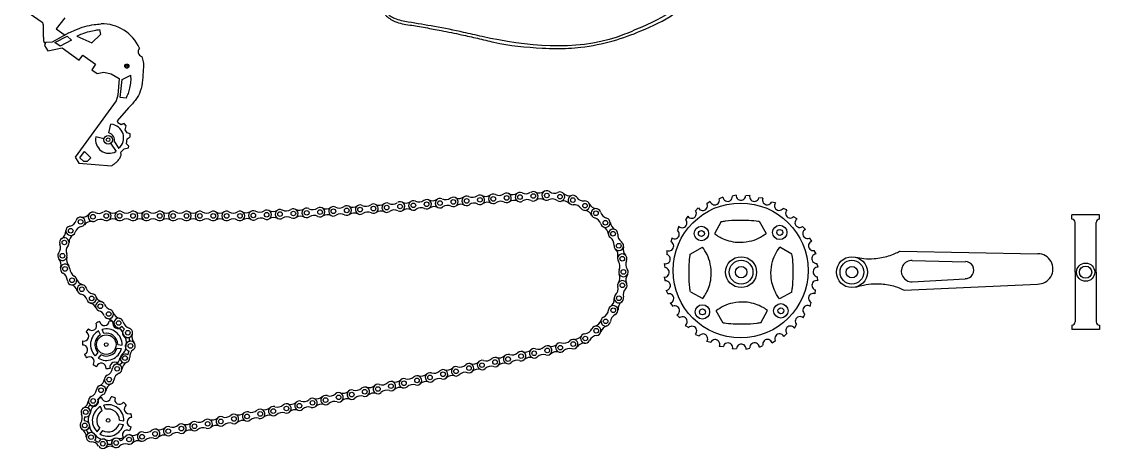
# Model space of a CAD drawing. Header units: millimetres. Extents: x -1429 to 1321, y -166 to 996.
# Drawn here: x -679 to 338, y -166 to 237 of the extents above; entities that cross this region are included whole.
import ezdxf

# ---------------------------------------------------------------- set-up
doc = ezdxf.new("R2010")
doc.units = ezdxf.units.MM
for name, color, linetype in [('ceco.net 419 chain', 7, 'Continuous'), ('ceco.net 419 chainring', 7, 'Continuous'), ('ceco.net 419 frame', 7, 'Continuous')]:
    doc.layers.add(name, color=color, linetype=linetype)

msp = doc.modelspace()

# ---------------------------------------------------------------- linework, layer by layer
at = {"layer": 'ceco.net 419 chain'}
for p, q in [((-604.9, -59.2), (-606.5, -55.3)), ((-601.7, -57.9), (-603.3, -54)), ((-588.5, -68.2), (-584.4, -68.8)), ((-607.2, -75.8), (-609.8, -79.1)), ((-604.5, -77.9), (-607.1, -81.2)), ((-589, -71.6), (-584.9, -72.2)), ((-603.3, -130.8), (-604.8, -126.9)), ((-600, -129.5), (-601.6, -125.6)), ((-586.8, -139.8), (-582.7, -140.4)), ((-605.6, -147.4), (-608.1, -150.7)), ((-602.8, -149.5), (-605.4, -152.8)), ((-587.3, -143.2), (-583.2, -143.8))]:
    msp.add_line(p, q, dxfattribs=at)
for centre, radius in [((-234, 69.2), 2.18), ((-221.4, 70.1), 2.18), ((-208.8, 70.9), 2.18), ((-196.2, 71.9), 2.18), ((-183.4, 72.4), 2.18), ((-171, 71.3), 2.18), ((-359.7, 59.1), 2.18), ((-347.1, 60), 2.18), ((-334.6, 61), 2.18), ((-322, 62), 2.18), ((-309.4, 63.1), 2.18), ((-296.9, 64.1), 2.18), ((-284.3, 65.2), 2.18), ((-271.7, 66.3), 2.18), ((-259.1, 67.3), 2.18), ((-246.6, 68.3), 2.18), ((-158.9, 68.1), 2.18), ((-147.4, 62.8), 2.18), ((-611.9, 52.3), 2.18), ((-599.3, 53.1), 2.18), ((-586.7, 53.1), 2.18), ((-574, 53.1), 2.18), ((-561.4, 53.1), 2.18), ((-548.8, 53.1), 2.18), ((-536.2, 53.1), 2.18), ((-523.6, 53.1), 2.18), ((-511, 53.1), 2.18), ((-498.3, 53.1), 2.18), ((-485.7, 53.1), 2.18), ((-473.1, 53.1), 2.18), ((-460.5, 53.6), 2.18), ((-447.9, 54.2), 2.18), ((-435.3, 54.8), 2.18), ((-422.7, 55.4), 2.18), ((-410.1, 56), 2.18), ((-397.5, 56.7), 2.18), ((-384.9, 57.5), 2.18), ((-372.3, 58.3), 2.18), ((-137.1, 55.6), 2.18), ((-632.9, 39.1), 2.18), ((-623.6, 47.5), 2.18), ((-128.1, 46.7), 2.18), ((-120.9, 36.3), 2.18), ((-638.9, 28), 2.18), ((-115.5, 24.9), 2.18), ((-640.7, 15.5), 2.18), ((-112.2, 12.7), 2.18), ((-638.2, 3.1), 2.18), ((-111.1, 0.2), 2.18), ((-631.6, -7.6), 2.18), ((-622.4, -16.1), 2.18), ((-112.1, -12.4), 2.18), ((-613.1, -24.8), 2.18), ((-605, -32.2), 2.18), ((-115.4, -24.6), 2.18), ((-597, -39.5), 2.18), ((-120.7, -36), 2.18), ((-587.6, -48), 2.18), ((-127.9, -46.4), 2.18), ((-599.3, -68.4), 9.26), ((-579, -57.2), 2.18), ((-147.1, -62.6), 2.18), ((-136.8, -55.3), 2.18), ((-599.3, -68.4), 1.74), ((-576.5, -69.6), 2.18), ((-170.7, -71.3), 2.18), ((-158.5, -67.9), 2.18), ((-581.7, -81.1), 2.18), ((-220, -82.1), 2.18), ((-207.7, -79.3), 2.18), ((-195.4, -76.6), 2.18), ((-183, -73.9), 2.18), ((-589, -91.3), 2.18), ((-269.1, -93.6), 2.18), ((-256.9, -90.6), 2.18), ((-244.6, -87.8), 2.18), ((-232.3, -84.9), 2.18), ((-596.6, -101.4), 2.18), ((-306, -102.2), 2.18), ((-293.7, -99.4), 2.18), ((-281.4, -96.4), 2.18), ((-604.2, -111.5), 2.18), ((-355.3, -112.9), 2.18), ((-342.9, -110.3), 2.18), ((-330.6, -107.6), 2.18), ((-318.3, -104.9), 2.18), ((-611.7, -121.6), 2.18), ((-404.6, -123.4), 2.18), ((-392.3, -120.8), 2.18), ((-380, -118.2), 2.18), ((-367.6, -115.6), 2.18), ((-618.7, -132.1), 2.18), ((-454, -133.8), 2.18), ((-441.7, -131.2), 2.18), ((-429.3, -128.7), 2.18), ((-417, -126.1), 2.18), ((-597.6, -140), 1.74), ((-503.6, -143.2), 2.18), ((-491.2, -140.9), 2.18), ((-478.8, -138.6), 2.18), ((-466.4, -136.2), 2.18), ((-619.6, -144.7), 2.18), ((-553.2, -152.7), 2.18), ((-540.8, -150.1), 2.18), ((-528.4, -147.7), 2.18), ((-516, -145.5), 2.18), ((-613.7, -155.8), 2.18), ((-602.6, -162), 2.18), ((-590, -161.2), 2.18), ((-577.8, -158), 2.18), ((-565.5, -155.4), 2.18)]:
    msp.add_circle(centre, radius, dxfattribs=at)
for centre, radius, start, end in [((-259.1, 67.4), 4.47, 64.461, 304.461), ((-253.7, 78.8), 8.14, 244.461, 304.461), ((-246.6, 68.3), 4.47, 244.461, 124.461), ((-241.1, 79.7), 8.14, 244.116, 304.116), ((-234, 69.3), 4.47, 63.8114, 303.8114), ((-228.4, 80.6), 8.14, 243.8114, 303.8114), ((-221.4, 70.1), 4.47, 243.8114, 123.8114), ((-215.8, 81.4), 8.14, 243.5827, 303.5827), ((-208.8, 70.9), 4.47, 63.4299, 303.4299), ((-203.2, 82.2), 8.14, 243.4299, 303.4299), ((-196.2, 71.6), 4.47, 243.4299, 123.4299), ((-190.6, 82.9), 8.14, 243.3982, 303.3982), ((-183.6, 72.4), 4.47, 55.1372, 295.1372), ((-176.4, 82.7), 8.14, 235.1372, 295.1372), ((-171, 71.3), 4.47, 235.1372, 115.1372), ((-162.1, 80.3), 8.14, 225.1372, 285.1372), ((-158.9, 68.1), 4.47, 35.1372, 275.1372), ((-397.5, 56.7), 4.47, 243.1063, 123.1063), ((-391.8, 67.9), 8.14, 243.3536, 303.3536), ((-384.9, 57.4), 4.47, 63.6132, 303.6132), ((-379.3, 68.7), 8.14, 243.6132, 303.6132), ((-372.3, 58.2), 4.47, 243.6132, 123.6132), ((-366.8, 69.5), 8.14, 243.8796, 303.8796), ((-359.7, 59), 4.47, 64.1527, 304.1527), ((-354.2, 70.4), 8.14, 244.1527, 304.1527), ((-347.1, 60), 4.47, 244.1527, 124.1527), ((-341.7, 71.3), 8.14, 244.4327, 304.4327), ((-334.6, 60.9), 4.47, 64.7025, 304.7025), ((-329.2, 72.3), 8.14, 244.7025, 304.7025), ((-322, 62), 4.47, 244.7025, 124.7025), ((-316.6, 73.4), 8.14, 244.8955, 304.8955), ((-309.4, 63), 4.47, 64.9952, 304.9952), ((-304.1, 74.5), 8.14, 244.9952, 304.9952), ((-296.9, 64.1), 4.47, 244.9952, 124.9952), ((-291.5, 75.6), 8.14, 245.0016, 305.0016), ((-289.6, 53.8), 8.14, 65.0016, 125.0016), ((-284.3, 65.2), 4.47, 64.9147, 304.9147), ((-278.9, 76.7), 8.14, 244.9147, 304.9147), ((-277.1, 54.9), 8.14, 64.9147, 124.9147), ((-271.7, 66.3), 4.47, 244.9147, 124.9147), ((-266.3, 77.7), 8.14, 244.7345, 304.7345), ((-264.5, 56), 8.14, 64.7345, 124.7345), ((-252, 57), 8.14, 64.461, 124.461), ((-239.5, 57.9), 8.14, 64.116, 124.116), ((-227, 58.8), 8.14, 63.8114, 123.8114), ((-214.4, 59.6), 8.14, 63.5827, 123.5827), ((-201.9, 60.4), 8.14, 63.4299, 123.4299), ((-189.3, 61.1), 8.14, 63.3982, 123.3982), ((-178.3, 61), 8.14, 55.1372, 115.1372), ((-167.8, 59.1), 8.14, 45.1372, 105.1372), ((-157.7, 55.5), 8.14, 35.1372, 95.1372), ((-148.5, 75.3), 8.14, 215.1372, 275.1372), ((-147.4, 62.8), 4.47, 215.1372, 95.1372), ((-136, 68.1), 8.14, 205.1372, 265.1372), ((-623.6, 47.5), 4.47, 281.9135, 161.9135), ((-621.8, 60), 8.14, 262.0058, 322.0058), ((-611.9, 52.3), 4.47, 63.6554, 303.6554), ((-606.3, 63.6), 8.14, 243.6554, 303.6554), ((-599.3, 53.1), 4.47, 243.6554, 123.6554), ((-593, 64), 8.14, 240, 300), ((-586.7, 53.1), 4.47, 60, 300), ((-580.3, 64), 8.14, 240, 300), ((-574, 53.1), 4.47, 240, 120), ((-567.7, 64), 8.14, 240, 300), ((-561.4, 53.1), 4.47, 60, 300), ((-555.1, 64), 8.14, 240, 300), ((-548.8, 53.1), 4.47, 240, 120), ((-542.5, 64), 8.14, 240, 300), ((-536.2, 53.1), 4.47, 60, 300), ((-529.9, 64), 8.14, 240, 300), ((-523.6, 53.1), 4.47, 240, 120), ((-517.3, 64), 8.14, 240, 300), ((-511, 53.1), 4.47, 60, 300), ((-504.6, 64), 8.14, 240, 300), ((-498.3, 53.1), 4.47, 240, 120), ((-492, 64), 8.14, 240.0751, 300.0751), ((-485.7, 53.1), 4.47, 60, 300), ((-479.4, 64), 8.14, 240, 300), ((-473.1, 53.1), 4.47, 240, 120), ((-467.3, 64.3), 8.14, 242.4689, 302.4689), ((-460.5, 53.6), 4.47, 62.5123, 302.5123), ((-454.7, 64.8), 8.14, 242.5123, 302.5123), ((-453.7, 43), 8.14, 62.5123, 122.5123), ((-447.9, 54.2), 4.47, 242.5123, 122.5123), ((-442.1, 65.4), 8.14, 242.5977, 302.5977), ((-441.1, 43.5), 8.14, 62.5977, 122.5977), ((-435.3, 54.7), 4.47, 62.7251, 302.7251), ((-429.5, 66), 8.14, 242.7251, 302.7251), ((-428.5, 44.1), 8.14, 62.7251, 122.7251), ((-422.7, 55.3), 4.47, 242.7251, 122.7251), ((-416.9, 66.6), 8.14, 242.8947, 302.8947), ((-415.8, 44.7), 8.14, 62.8947, 122.8947), ((-410.1, 56), 4.47, 63.1063, 303.1063), ((-404.4, 67.2), 8.14, 243.1063, 303.1063), ((-403.2, 45.4), 8.14, 63.1063, 123.1063), ((-390.6, 46.1), 8.14, 63.3536, 123.3536), ((-377.9, 46.9), 8.14, 63.6132, 123.6132), ((-365.3, 47.7), 8.14, 63.8796, 123.8796), ((-352.6, 48.6), 8.14, 64.1527, 124.1527), ((-340, 49.6), 8.14, 64.4327, 124.4327), ((-327.4, 50.6), 8.14, 64.7025, 124.7025), ((-314.8, 51.6), 8.14, 64.8955, 124.8955), ((-302.2, 52.7), 8.14, 64.9952, 124.9952), ((-148.5, 50.2), 8.14, 25.1372, 85.1372), ((-137.1, 55.6), 4.47, 15.1372, 255.1372), ((-140.3, 43.4), 8.14, 15.1372, 75.1372), ((-124.9, 58.9), 8.14, 195.1372, 255.1372), ((-128.1, 46.7), 4.47, 195.1372, 75.1372), ((-632.9, 39.1), 4.47, 101.9135, 341.9135), ((-635.5, 51.4), 8.14, 281.9135, 341.9135), ((-620.9, 35.2), 8.14, 101.9135, 161.9135), ((-613.6, 39.8), 8.14, 82.0058, 142.0058), ((-604.9, 41.7), 8.14, 63.6554, 123.6554), ((-593, 42.1), 8.14, 60, 120), ((-580.3, 42.1), 8.14, 60, 120), ((-567.7, 42.1), 8.14, 60, 120), ((-555.1, 42.1), 8.14, 60, 120), ((-542.5, 42.1), 8.14, 60, 120), ((-529.9, 42.1), 8.14, 60, 120), ((-517.3, 42.1), 8.14, 60, 120), ((-504.6, 42.1), 8.14, 60, 120), ((-492, 42.1), 8.14, 60.0751, 120.0751), ((-479.4, 42.1), 8.14, 60, 120), ((-466.3, 42.4), 8.14, 62.4689, 122.4689), ((-133.4, 35.2), 8.14, 5.1372, 65.1372), ((-120.9, 36.3), 4.47, 355.1372, 235.1372), ((-115.5, 47.8), 8.14, 185.1372, 245.1372), ((-638.9, 28), 4.47, 321.729, 201.729), ((-645.6, 38.7), 8.14, 301.8213, 1.8213), ((-626.3, 28.4), 8.14, 121.8213, 181.8213), ((-128.1, 26), 8.14, 355.1372, 55.1372), ((-108.3, 35.3), 8.14, 175.1372, 235.1372), ((-650.6, 23.3), 8.14, 321.729, 21.729), ((-629, 20.2), 8.14, 141.729, 201.729), ((-115.5, 24.9), 4.47, 175.1372, 55.1372), ((-124.4, 16), 8.14, 345.1372, 45.1372), ((-103.3, 21.7), 8.14, 165.1372, 225.1372), ((-640.7, 15.5), 4.47, 141.729, 21.729), ((-650.1, 7.1), 8.14, 341.6368, 41.6368), ((-628.7, 11.5), 8.14, 161.6368, 221.6368), ((-112.2, 12.7), 4.47, 335.1372, 215.1372), ((-100.8, 7.4), 8.14, 155.1372, 215.1372), ((-638.2, 3.1), 4.47, 1.5445, 241.5445), ((-625.6, 3.5), 8.14, 181.5445, 241.5445), ((-122.5, 5.5), 8.14, 335.1372, 35.1372), ((-111.1, 0.2), 4.47, 155.1372, 35.1372), ((-644.2, -8), 8.14, 1.5445, 61.5445), ((-631.6, -7.6), 4.47, 181.5445, 61.5445), ((-619.5, -4), 8.14, 196.6473, 256.6473), ((-112.1, -12.4), 4.47, 315.1372, 195.1372), ((-122.5, -5.2), 8.14, 325.1372, 25.1372), ((-100.7, -7), 8.14, 145.1372, 205.1372), ((-634.5, -19.9), 8.14, 16.6473, 76.6473), ((-622.4, -16.3), 4.47, 17.5802, 257.5802), ((-610.4, -12.5), 8.14, 197.5802, 257.5802), ((-124.3, -15.7), 8.14, 315.1372, 15.1372), ((-103.2, -21.3), 8.14, 135.1372, 195.1372), ((-625.1, -28.6), 8.14, 17.5802, 77.5802), ((-613.1, -24.8), 4.47, 197.5802, 77.5802), ((-616.7, -36.9), 8.14, 21.9232, 73.2371), ((-605, -32.2), 4.47, 21.9232, 253.2371), ((-601.4, -20.1), 8.14, 201.9232, 253.2371), ((-593.3, -27.4), 8.14, 201.9232, 253.2371), ((-127.9, -25.7), 8.14, 305.1372, 5.1372), ((-115.4, -24.6), 4.47, 135.1372, 15.1372), ((-108.1, -34.9), 8.14, 125.1372, 185.1372), ((-608.7, -44.2), 8.14, 21.9232, 73.2371), ((-597, -39.5), 4.47, 201.9232, 73.2371), ((-584.9, -35.7), 8.14, 197.5802, 257.5802), ((-133.3, -35), 8.14, 295.1372, 355.1372), ((-120.7, -36), 4.47, 295.1372, 175.1372), ((-115.3, -47.4), 8.14, 115.1372, 175.1372), ((-612.8, -50.5), 4.47, 222.6544, 31.244), ((-599.3, -68.4), 22.5, 105.6323, 115.3902), ((-601, -46), 4.47, 189.9271, 358.5167), ((-599.7, -51.8), 8.14, 17.5802, 77.5802), ((-599.3, -68.4), 22.5, 72.905, 82.6629), ((-588.6, -48.7), 4.47, 157.1998, 325.7894), ((-587.6, -48), 4.47, 13.3062, 253.3062), ((-575.4, -45.1), 8.14, 193.3062, 253.3062), ((-136.8, -55.3), 4.47, 275.1372, 155.1372), ((-140.1, -43.1), 8.14, 285.1372, 345.1372), ((-124.6, -58.6), 8.14, 105.1372, 165.1372), ((-127.9, -46.4), 4.47, 115.1372, 355.1372), ((-620.4, -60.6), 4.47, 255.3816, 63.9712), ((-599.3, -68.4), 22.5, 138.3596, 148.1175), ((-599.3, -68.4), 14.9, 118.7521, 225.352), ((-599.3, -68.4), 10.8, 121.3218, 222.7823), ((-599.3, -68.4), 14.9, 358.7521, 105.352), ((-599.3, -68.4), 10.8, 1.3218, 102.7823), ((-591.3, -60.1), 8.14, 13.3062, 73.3062), ((-599.3, -68.4), 22.5, 40.1778, 49.9357), ((-579.6, -57.6), 4.47, 124.4726, 293.0622), ((-579, -57.2), 4.47, 193.3062, 73.3062), ((-588.4, -65.6), 8.14, 341.4213, 41.4213), ((-567, -61.2), 8.14, 161.4213, 221.4213), ((-157.5, -55.4), 8.14, 265.1372, 325.1372), ((-147.1, -62.6), 4.47, 95.1372, 335.1372), ((-148.2, -50), 8.14, 275.1372, 335.1372), ((-135.7, -67.9), 8.14, 95.1372, 155.1372), ((-599.3, -68.4), 22.5, 171.0868, 180.8448), ((-621.3, -73.3), 4.47, 288.1089, 96.6985), ((-589, -70.8), 8.14, 305.5682, 5.5682), ((-576.9, -70), 4.47, 91.7453, 260.3349), ((-576.5, -69.6), 4.47, 305.5682, 185.5682), ((-599.3, -68.4), 22.5, 7.4505, 17.2084), ((-191.5, -64.6), 8.14, 252.2323, 312.2323), ((-183, -73.9), 4.47, 252.2323, 132.2323), ((-179.2, -61.9), 8.14, 252.323, 312.323), ((-170.7, -71.2), 4.47, 75.1372, 315.1372), ((-167.5, -59), 8.14, 255.1372, 315.1372), ((-158.5, -67.9), 4.47, 255.1372, 135.1372), ((-148.2, -75.2), 8.14, 85.1372, 145.1372), ((-599.3, -68.4), 22.5, 203.8141, 213.572), ((-615.2, -84.4), 4.47, 320.8362, 129.4258), ((-599.3, -68.4), 14.9, 238.7521, 345.352), ((-599.3, -68.4), 10.8, 241.3218, 342.7823), ((-594.3, -79.9), 8.14, 294.5362, 354.5362), ((-581.7, -81.1), 4.47, 125.5682, 5.5682), ((-581.3, -81.9), 4.47, 59.018, 227.6076), ((-599.3, -68.4), 22.5, 334.7232, 344.4811), ((-569.1, -79.8), 8.14, 125.5682, 185.5682), ((-232.3, -84.9), 4.47, 253.1538, 133.1538), ((-228.6, -72.8), 8.14, 252.8517, 312.8517), ((-220, -82.1), 4.47, 72.5812, 312.5812), ((-216.2, -70), 8.14, 252.5812, 312.5812), ((-207.7, -79.3), 4.47, 252.5812, 132.5812), ((-203.9, -67.3), 8.14, 252.3747, 312.3747), ((-199.2, -88.6), 8.14, 72.3747, 132.3747), ((-195.4, -76.6), 4.47, 72.2323, 312.2323), ((-186.9, -85.9), 8.14, 72.2323, 132.2323), ((-174.5, -83.3), 8.14, 72.323, 132.323), ((-161.8, -80.1), 8.14, 75.1372, 135.1372), ((-599.3, -68.4), 22.5, 236.5414, 246.2993), ((-604, -90.4), 4.47, 353.5635, 162.1531), ((-599.3, -68.4), 22.5, 269.2687, 279.0266), ((-601.6, -89.8), 8.14, 293.1109, 353.1109), ((-591.4, -89.5), 4.47, 26.2907, 194.8803), ((-589, -91.3), 4.47, 293.1109, 173.1109), ((-599.3, -68.4), 22.5, 301.9959, 311.7539), ((-576.5, -92.5), 8.14, 114.5362, 174.5362), ((-277.8, -84.4), 8.14, 253.366, 313.366), ((-269.1, -93.6), 4.47, 73.4273, 313.4273), ((-265.5, -81.5), 8.14, 253.4273, 313.4273), ((-256.9, -90.6), 4.47, 253.4273, 133.4273), ((-253.2, -78.6), 8.14, 253.3565, 313.3565), ((-244.6, -87.7), 4.47, 73.1538, 313.1538), ((-240.9, -75.7), 8.14, 253.1538, 313.1538), ((-236, -96.9), 8.14, 73.1538, 133.1538), ((-223.7, -94.1), 8.14, 72.8517, 132.8517), ((-211.5, -91.3), 8.14, 72.5812, 132.5812), ((-609.1, -99.9), 8.14, 293.1109, 353.1109), ((-596.6, -101.4), 4.47, 113.1109, 353.1109), ((-584.1, -102.9), 8.14, 113.1109, 173.1109), ((-326.8, -95.6), 8.14, 252.3768, 312.3768), ((-318.3, -104.9), 4.47, 72.603, 312.603), ((-314.5, -92.9), 8.14, 252.603, 312.603), ((-306, -102.2), 4.47, 252.603, 132.603), ((-302.3, -90.1), 8.14, 252.8782, 312.8782), ((-293.7, -99.4), 4.47, 73.1728, 313.1728), ((-290, -87.3), 8.14, 253.1728, 313.1728), ((-285.1, -108.6), 8.14, 73.1728, 133.1728), ((-281.4, -96.5), 4.47, 253.1728, 133.1728), ((-272.7, -105.7), 8.14, 73.366, 133.366), ((-260.5, -102.7), 8.14, 73.4273, 133.4273), ((-248.2, -99.8), 8.14, 73.3565, 133.3565), ((-616.7, -110), 8.14, 293.1109, 353.1109), ((-604.2, -111.5), 4.47, 293.1109, 173.1109), ((-591.6, -113), 8.14, 113.1109, 173.1109), ((-367.6, -115.6), 4.47, 71.9932, 311.9932), ((-363.7, -103.6), 8.14, 251.9932, 311.9932), ((-355.3, -112.9), 4.47, 251.9932, 131.9932), ((-351.4, -100.9), 8.14, 252.072, 312.072), ((-342.9, -110.3), 4.47, 72.1998, 312.1998), ((-339.1, -98.3), 8.14, 252.1998, 312.1998), ((-334.5, -119.6), 8.14, 72.1998, 132.1998), ((-330.6, -107.6), 4.47, 252.1998, 132.1998), ((-322.1, -117), 8.14, 72.3768, 132.3768), ((-309.8, -114.2), 8.14, 72.603, 132.603), ((-297.4, -111.4), 8.14, 72.8782, 132.8782), ((-624.3, -120.9), 8.14, 296.5399, 356.5399), ((-611.7, -121.6), 4.47, 113.1109, 353.1109), ((-611.2, -122.1), 4.47, 222.6544, 31.244), ((-599.2, -123.1), 8.14, 113.1109, 173.1109), ((-597.6, -140), 22.5, 105.6323, 115.3902), ((-599.3, -117.6), 4.47, 189.9271, 358.5167), ((-597.6, -140), 22.5, 72.905, 82.6629), ((-586.9, -120.3), 4.47, 157.1998, 325.7894), ((-417, -126.1), 4.47, 72.0273, 312.0273), ((-413.1, -114.1), 8.14, 252.0273, 312.0273), ((-404.6, -123.4), 4.47, 252.0273, 132.0273), ((-400.8, -111.4), 8.14, 252.0314, 312.0314), ((-392.3, -120.8), 4.47, 71.9829, 311.9829), ((-388.4, -108.8), 8.14, 251.9829, 311.9829), ((-383.9, -130.2), 8.14, 71.9829, 131.9829), ((-380, -118.2), 4.47, 251.9829, 131.9829), ((-376.1, -106.2), 8.14, 251.9635, 311.9635), ((-371.5, -127.6), 8.14, 71.9635, 131.9635), ((-359.2, -124.9), 8.14, 71.9932, 131.9932), ((-346.8, -122.3), 8.14, 72.072, 132.072), ((-618.7, -132.1), 4.47, 325.7322, 205.7322), ((-618.7, -132.2), 4.47, 255.3816, 63.9712), ((-597.6, -140), 22.5, 138.3596, 148.1175), ((-606.1, -132.9), 8.14, 116.5399, 176.5399), ((-597.6, -140), 14.9, 118.7521, 225.352), ((-597.6, -140), 10.8, 121.3218, 222.7823), ((-597.6, -140), 14.9, 358.7521, 105.352), ((-597.6, -140), 10.8, 1.3218, 102.7823), ((-597.6, -140), 22.5, 40.1778, 49.9357), ((-577.9, -129.2), 4.47, 124.4726, 293.0622), ((-466.4, -136.2), 4.47, 71.2721, 311.2721), ((-462.4, -124.3), 8.14, 251.2721, 311.2721), ((-454, -133.8), 4.47, 251.2721, 131.2721), ((-450, -121.8), 8.14, 251.5717, 311.5717), ((-441.7, -131.2), 4.47, 71.7974, 311.7974), ((-437.7, -119.3), 8.14, 251.7974, 311.7974), ((-429.3, -128.7), 4.47, 251.7974, 131.7974), ((-425.4, -116.7), 8.14, 251.9493, 311.9493), ((-420.9, -138), 8.14, 71.9493, 131.9493), ((-408.5, -135.4), 8.14, 72.0273, 132.0273), ((-396.2, -132.8), 8.14, 72.0314, 132.0314), ((-619.6, -144.7), 4.47, 145.7322, 25.7322), ((-630.1, -137.6), 8.14, 325.7322, 25.7322), ((-597.6, -140), 22.5, 171.0868, 180.8448), ((-619.6, -144.9), 4.47, 288.1089, 96.6985), ((-608.3, -139.2), 8.14, 145.7322, 205.7322), ((-575.2, -141.6), 4.47, 91.7453, 260.3349), ((-597.6, -140), 22.5, 7.4505, 17.2084), ((-524.2, -135.8), 8.14, 250.4433, 310.4433), ((-516, -145.4), 4.47, 70.2545, 310.2545), ((-511.8, -133.5), 8.14, 250.2545, 310.2545), ((-503.6, -143.2), 4.47, 250.2545, 130.2545), ((-499.4, -131.3), 8.14, 250.2745, 310.2745), ((-491.2, -140.9), 4.47, 70.5033, 310.5033), ((-487, -129), 8.14, 250.5033, 310.5033), ((-483, -150.5), 8.14, 70.5033, 130.5033), ((-478.8, -138.6), 4.47, 250.5033, 130.5033), ((-474.7, -126.7), 8.14, 250.8986, 310.8986), ((-470.5, -148.2), 8.14, 70.8986, 130.8986), ((-458.1, -145.7), 8.14, 71.2721, 131.2721), ((-445.7, -143.2), 8.14, 71.5717, 131.5717), ((-433.3, -140.7), 8.14, 71.7974, 131.7974), ((-626.3, -155.5), 8.14, 358.3111, 58.3111), ((-597.6, -140), 22.5, 203.8141, 213.572), ((-613.7, -155.8), 4.47, 30.8901, 270.8901), ((-613.5, -156), 4.47, 320.8362, 129.4258), ((-607, -145.1), 8.14, 178.3111, 238.3111), ((-597.6, -140), 14.9, 238.7521, 345.352), ((-597.6, -140), 10.8, 241.3218, 342.7823), ((-579.6, -153.5), 4.47, 59.018, 227.6076), ((-597.6, -140), 22.5, 334.7232, 344.4811), ((-574.1, -146), 8.14, 252.6853, 312.6853), ((-565.5, -155.2), 4.47, 72.1715, 312.1715), ((-561.7, -143.2), 8.14, 252.1715, 312.1715), ((-553.2, -152.6), 4.47, 252.1715, 132.1715), ((-549.2, -140.6), 8.14, 251.4479, 311.4479), ((-540.8, -150.1), 4.47, 70.8411, 310.8411), ((-536.7, -138.2), 8.14, 250.8411, 310.8411), ((-532.6, -159.6), 8.14, 70.8411, 130.8411), ((-528.4, -147.7), 4.47, 250.8411, 130.8411), ((-520.3, -157.3), 8.14, 70.4433, 130.4433), ((-507.9, -155.1), 8.14, 70.2545, 130.2545), ((-495.5, -152.8), 8.14, 70.2745, 130.2745), ((-613.5, -168.4), 8.14, 30.8901, 90.8901), ((-597.6, -140), 22.5, 236.5414, 246.2993), ((-602.8, -149.4), 8.14, 210.8901, 270.8901), ((-602.4, -162), 4.47, 353.5635, 162.1531), ((-602.6, -162), 4.47, 210.8901, 90.8901), ((-597, -150.7), 8.14, 243.4691, 303.4691), ((-597.6, -140), 22.5, 269.2687, 279.0266), ((-590, -161.2), 4.47, 74.6231, 314.6231), ((-589.7, -161.1), 4.47, 26.2907, 194.8803), ((-586.7, -149), 8.14, 254.6231, 314.6231), ((-581.2, -170.2), 8.14, 74.6231, 134.6231), ((-597.6, -140), 22.5, 301.9959, 311.7539), ((-577.8, -158), 4.47, 254.6231, 134.6231), ((-569.3, -167.3), 8.14, 72.6853, 132.6853), ((-557.1, -164.6), 8.14, 72.1715, 132.1715), ((-544.8, -162), 8.14, 71.4479, 131.4479), ((-595.7, -172.5), 8.14, 63.4691, 123.4691)]:
    msp.add_arc(centre, radius, start, end, dxfattribs=at)
at = {"layer": 'ceco.net 419 chainring'}
for p, q in [((-4.6, 72.8), (-8.3, 71.6)), ((8.1, 72.5), (4.3, 72)), ((-29.2, 66.8), (-32.3, 64.5)), ((-17.2, 70.9), (-20.6, 69.1)), ((20.5, 70), (16.7, 70.1)), ((32.4, 65.4), (28.6, 66.2)), ((-50.3, 52.8), (-52.4, 49.5)), ((-40.4, 60.7), (-43, 57.9)), ((43.2, 58.7), (39.7, 60.2)), ((52.8, 50.3), (49.5, 52.4)), ((312.2, 50), (312.2, 54.1)), ((338.3, 54), (312.2, 54.1)), ((338.2, 50), (338.3, 54)), ((-58.7, 43.3), (-60.2, 39.7)), ((-18.7, 47.8), (-25, 36.2)), ((17.1, 48), (23.6, 36.4)), ((60.7, 40.4), (57.9, 43)), ((315.2, 0), (315.2, 47)), ((335.2, 0), (335.2, 47)), ((-65.4, 32.4), (-66.2, 28.6)), ((66.8, 29.2), (64.5, 32.3)), ((-70, 20.6), (-70.1, 16.7)), ((-48, 17.1), (-36.4, 23.6)), ((48, 17.1), (36.5, 23.5)), ((70.9, 17.2), (69.1, 20.6)), ((149.8, 19.7), (280.2, 17.4)), ((161.5, 11.1), (211.7, 9.9)), ((-72.5, 8.1), (-72, 4.3)), ((72.8, 4.6), (71.6, 8.3)), ((315.2, 0), (315.2, -47)), ((335.2, 0), (335.2, -47)), ((-72.8, -4.6), (-71.6, -8.3)), ((72.5, -8.1), (72, -4.3)), ((161.4, -9.1), (211.4, -6.2)), ((-70.9, -17.2), (-69.1, -20.6)), ((-47.8, -18.7), (-36.2, -25)), ((47.8, -18.8), (36.1, -25.1)), ((70, -20.5), (70.1, -16.7)), ((153.8, -17), (279.7, -11.2)), ((-66.8, -29.2), (-64.5, -32.3)), ((65.3, -32.4), (66.2, -28.6)), ((-60.7, -40.4), (-57.9, -43)), ((-17.1, -48), (-23.6, -36.4)), ((18.7, -47.8), (25, -36.2)), ((58.7, -43.2), (60.2, -39.7)), ((-52.8, -50.3), (-49.5, -52.4)), ((50.3, -52.8), (52.4, -49.5)), ((312.2, -50), (312.2, -54.1)), ((338.2, -50), (338.3, -54)), ((-43.2, -58.7), (-39.7, -60.2)), ((40.4, -60.7), (43, -57.9)), ((338.3, -54), (312.2, -54.1)), ((-32.4, -65.3), (-28.6, -66.2)), ((-20.6, -70), (-16.7, -70.1)), ((17.2, -70.9), (20.6, -69.1)), ((29.2, -66.8), (32.3, -64.5)), ((-8.1, -72.5), (-4.3, -72)), ((4.6, -72.8), (8.3, -71.6))]:
    msp.add_line(p, q, dxfattribs=at)
for centre, radius in [((-0.5, 1.6), 63.7), ((-37.5, 36.5), 6.8), ((36.5, 37.5), 6.8), ((-37.5, 36.5), 2.84), ((36.5, 37.5), 2.84), ((0, 0), 14.6), ((0, 0), 11.2), ((104.6, 0), 14.6), ((104.6, 0), 11.2), ((0, 0), 5.44), ((104.6, 0), 5.44), ((325.2, 0), 8.6), ((325.2, 0), 5.82), ((37.5, -36.5), 6.8), ((-36.5, -37.5), 6.8), ((-36.5, -37.5), 2.84), ((37.5, -36.5), 2.84)]:
    msp.add_circle(centre, radius, dxfattribs=at)
for centre, radius, start, end in [((-12.7, 71.3), 4.47, 184.6767, 4.6878), ((-0.2, 72.4), 4.47, 174.6767, 354.6878), ((12.4, 71.3), 4.47, 164.6767, 344.6878), ((-36.3, 62.6), 4.47, 204.6767, 24.6878), ((-24.9, 68), 4.47, 194.6767, 14.6878), ((24.6, 68.1), 4.47, 154.6767, 334.6878), ((36, 62.8), 4.47, 144.6767, 324.6878), ((-46.7, 55.3), 4.47, 214.6767, 34.6878), ((46.4, 55.6), 4.47, 134.6767, 314.6878), ((-55.6, 46.4), 4.47, 224.6767, 44.6878), ((55.3, 46.7), 4.47, 124.6767, 304.6878), ((312.2, 47), 3, 0, 90), ((338.2, 47), 3, 90, 180), ((-62.8, 36), 4.47, 234.6767, 54.6878), ((62.6, 36.3), 4.47, 114.6767, 294.6878), ((-68.1, 24.6), 4.47, 244.6767, 64.6878), ((68, 24.9), 4.47, 104.6767, 284.6878), ((-71.3, 12.4), 4.47, 254.6767, 74.6878), ((71.2, 12.7), 4.47, 94.6767, 274.6878), ((161.3, 1), 10.1, 88.417, 270.7792), ((280.1, 3.1), 14.3, 268.4433, 89.6777), ((-72.4, -0.2), 4.47, 264.6767, 84.6878), ((72.4, 0.2), 4.47, 84.6767, 264.6878), ((211.7, 1.9), 8.04, 267.8899, 90.1667), ((-71.2, -12.7), 4.47, 274.6767, 94.6878), ((71.3, -12.4), 4.47, 74.6767, 254.6878), ((68.1, -24.6), 4.47, 64.6767, 244.6878), ((-68, -24.9), 4.47, 284.6767, 104.6878), ((-62.6, -36.3), 4.47, 294.6767, 114.6878), ((62.8, -36), 4.47, 54.6767, 234.6878), ((-55.3, -46.6), 4.47, 304.6767, 124.6878), ((46.7, -55.3), 4.47, 34.6767, 214.6878), ((55.6, -46.4), 4.47, 44.6767, 224.6878), ((312.2, -47), 3, 270, 0), ((338.2, -47), 3, 180, 270), ((-46.4, -55.5), 4.47, 314.6767, 134.6878), ((-36, -62.8), 4.47, 324.6767, 144.6878), ((36.3, -62.6), 4.47, 24.6767, 204.6878), ((-24.6, -68.1), 4.47, 334.6767, 154.6878), ((-12.4, -71.3), 4.47, 344.6767, 164.6878), ((0.2, -72.4), 4.47, 354.6767, 174.6878), ((12.7, -71.2), 4.47, 4.6767, 184.6878), ((24.9, -67.9), 4.47, 14.6767, 194.6878)]:
    msp.add_arc(centre, radius, start, end, dxfattribs=at)
for points, knots in [([(-18.7, 47.8), (-17.4, 48), (-12.2, 48.9), (-4.2, 49.2), (5.4, 49.2), (12.2, 48.7), (16.2, 48.2), (17.1, 48)], [0, 0, 0, 0, 4.064097, 15.707882, 23.893074, 33.049503, 35.985954, 35.985954, 35.985954, 35.985954]), ([(-25, 36.2), (-24.3, 35.7), (-22.3, 34.3), (-18, 31.8), (-11.5, 29.3), (-2.6, 27.8), (7.1, 28.6), (16.4, 31.6), (21.3, 34.9), (23.6, 36.4)], [0, 0, 0, 0, 2.461813, 7.354528, 14.912377, 23.128258, 34.454252, 43.796952, 51.997016, 51.997016, 51.997016, 51.997016]), ([(-36.2, -25), (-35.7, -24.3), (-34.3, -22.3), (-31.8, -18), (-29.3, -11.5), (-27.8, -2.6), (-28.6, 7.1), (-31.6, 16.4), (-34.9, 21.3), (-36.4, 23.6)], [0, 0, 0, 0, 2.461813, 7.354528, 14.912377, 23.128258, 34.454252, 43.796952, 51.997016, 51.997016, 51.997016, 51.997016]), ([(36.1, -25.1), (35.6, -24.4), (34.2, -22.4), (31.8, -18.1), (29.3, -11.6), (27.8, -2.6), (28.6, 7.1), (31.6, 16.3), (34.9, 21.2), (36.5, 23.5)], [0, 0, 0, 0, 2.461813, 7.354528, 14.912377, 23.128258, 34.454252, 43.796952, 51.997016, 51.997016, 51.997016, 51.997016]), ([(-47.8, -18.7), (-48, -17.4), (-48.9, -12.2), (-49.2, -4.2), (-49.2, 5.4), (-48.7, 12.2), (-48.2, 16.2), (-48, 17.1)], [0, 0, 0, 0, 4.064097, 15.707882, 23.893074, 33.049503, 35.985954, 35.985954, 35.985954, 35.985954]), ([(47.8, -18.8), (48, -17.5), (48.8, -12.3), (49.2, -4.3), (49.3, 5.3), (48.8, 12.1), (48.2, 16.1), (48, 17.1)], [0, 0, 0, 0, 4.064097, 15.707882, 23.893074, 33.049503, 35.985954, 35.985954, 35.985954, 35.985954]), ([(108.4, 14.1), (110.9, 13.6), (116.5, 12.6), (124.7, 12.6), (134.6, 13.9), (142.8, 16.3), (148.3, 19), (149.8, 19.7)], [0, 0, 0, 0, 7.475885, 17.15208, 24.353668, 37.562813, 42.544648, 42.544648, 42.544648, 42.544648]), ([(108.4, -14.1), (110.8, -13.4), (116.3, -11.7), (124.4, -10.8), (134.4, -11), (144.3, -12.6), (151.1, -15.7), (153.8, -17)], [0, 0, 0, 0, 7.475885, 17.15208, 24.353668, 37.562813, 46.665692, 46.665692, 46.665692, 46.665692]), ([(25, -36.2), (24.3, -35.7), (22.3, -34.3), (18, -31.8), (11.5, -29.3), (2.6, -27.8), (-7.1, -28.6), (-16.4, -31.6), (-21.3, -34.9), (-23.6, -36.4)], [0, 0, 0, 0, 2.461813, 7.354528, 14.912377, 23.128258, 34.454252, 43.796952, 51.997016, 51.997016, 51.997016, 51.997016]), ([(18.7, -47.8), (17.4, -48), (12.2, -48.9), (4.2, -49.2), (-5.4, -49.2), (-12.2, -48.7), (-16.2, -48.2), (-17.1, -48)], [0, 0, 0, 0, 4.064097, 15.707882, 23.893074, 33.049503, 35.985954, 35.985954, 35.985954, 35.985954])]:
    msp.add_open_spline(points, degree=3, knots=knots, dxfattribs=at)
at = {"layer": 'ceco.net 419 frame'}
for p, q in [((-613, 216.4), (-604.8, 224.5)), ((-605.6, 229), (-604.8, 224.5)), ((-627.1, 222.9), (-613, 216.4)), ((-601.7, 188.7), (-594.6, 187.4)), ((-594.6, 187.4), (-587.3, 182.8)), ((-584.3, 182), (-576, 185.9)), ((-587.3, 182.8), (-588.5, 167.2)), ((-588.5, 167.2), (-590.1, 161.7)), ((-590.1, 161.7), (-628.6, 108.5)), ((-578.3, 155.1), (-589, 142.8)), ((-589, 142.8), (-588.5, 141.4)), ((-596.8, 131.5), (-594.9, 139.6)), ((-588.5, 141.4), (-585.2, 139.5)), ((-585.2, 139.5), (-582.5, 140.5)), ((-582.5, 140.5), (-585.2, 139.5)), ((-580.5, 138.2), (-582.5, 140.5)), ((-581.4, 134.4), (-580.5, 138.2)), ((-579.7, 131.5), (-581.4, 134.4)), ((-601.6, 126), (-609.1, 127.8)), ((-591.5, 122.9), (-587.6, 116.9)), ((-580.1, 121.1), (-579.7, 125.9)), ((-576.8, 130.6), (-579.7, 131.5)), ((-579.7, 125.9), (-576.8, 127.8)), ((-576.8, 127.8), (-576.8, 130.6)), ((-595.4, 121.7), (-590.1, 113.9)), ((-585.9, 112.9), (-582.3, 116.5)), ((-582.3, 116.5), (-578.3, 117.4)), ((-578.1, 119.1), (-580.1, 121.1)), ((-578.3, 117.4), (-578.1, 119.1)), ((-628.6, 108.5), (-625.2, 102.8)), ((-625.2, 102.8), (-594.5, 100.5))]:
    msp.add_line(p, q, dxfattribs=at)
for points in [[(-679.3, 249.6), (-659.7, 236)], [(-638.3, 240), (-646.7, 229.8)], [(-634.6, 225.9), (-650.4, 217.3)], [(-646.7, 229.8), (-638.1, 223.9)], [(-658, 216.8), (-656.7, 216.7)], [(-656.7, 216.7), (-657.6, 214)], [(-657.6, 214), (-654.6, 209)], [(-650.4, 217.3), (-656.7, 216.7)], [(-647.9, 216.7), (-636.3, 222.9)], [(-642.9, 213.4), (-647.9, 216.7)], [(-632.1, 219), (-642.9, 213.4)], [(-636.3, 222.9), (-632.1, 219)], [(-654.6, 209), (-640.9, 211.8)], [(-640.9, 211.8), (-624.8, 200.3)], [(-624.8, 200.3), (-621.6, 204.9)], [(-621.6, 204.9), (-609.4, 196.3)], [(-609.4, 196.3), (-613, 191.1)], [(-613, 191.1), (-608, 187.5)], [(-608, 187.5), (-601.7, 188.7)], [(-580.4, 164.3), (-586.1, 165), (-584.3, 182)], [(-619.8, 113.8), (-613.9, 107.9), (-617.3, 104.5), (-620.5, 104.4), (-624.2, 108), (-619.8, 113.8)]]:
    msp.add_lwpolyline(points, dxfattribs=at)
for centre, radius in [((-579.9, 194.5), 2), ((-579.9, 194.5), 0.839), ((-597.6, 125), 4.07), ((-597.6, 125), 1.74)]:
    msp.add_circle(centre, radius, dxfattribs=at)
for centre, radius, start, end in [((-603.5, 195.6), 38.9, 24.0733, 91.049), ((-564.4, 208.3), 4.83, 139.5492, 250.7303), ((-595.6, 126.9), 12.7, 308.7833, 86.7368), ((-596.6, 125), 12.8, 167.526, 300.1679), ((-598.8, 124.3), 7.39, 348.4186, 74.5467)]:
    msp.add_arc(centre, radius, start, end, dxfattribs=at)
for points, knots in [([(-335.7, 242.6), (-334.4, 241.5), (-331.7, 239.1), (-324.3, 235), (-312.5, 233.4), (-298, 230.9), (-281.7, 227.9), (-265.3, 224.5), (-248.7, 220.9), (-223.8, 214.4), (-198.7, 211.9), (-171.2, 210.9), (-148.6, 212), (-121.6, 217.5), (-92.2, 228.2), (-55.9, 245.3), (-36, 268.8), (-23.7, 283.3)], [0, 0, 0, 0, 5.122868, 10.802429, 25.072799, 40.183809, 55.293128, 74.775606, 90.283044, 106.190231, 152.146262, 165.382049, 188.696953, 219.832661, 247.639172, 282.630207, 338.615659, 338.615659, 338.615659, 338.615659]), ([(-28.2, 283.3), (-32.7, 278.5), (-43.6, 266.5), (-64.3, 244.4), (-92.1, 232), (-150, 207.7), (-209.2, 213.9), (-265.2, 227.3), (-288.6, 231.9), (-310.2, 235.5), (-324.6, 237.9), (-330.4, 241.1), (-332.2, 242.3), (-332.6, 242.5)], [0, 0, 0, 0, 19.896903, 48.718208, 89.82639, 109.68288, 237.000404, 254.97205, 283.159549, 308.177852, 321.220668, 326.33974, 327.729722, 327.729722, 327.729722, 327.729722]), ([(-659.7, 236), (-659.6, 235.8), (-659.4, 235.2), (-659.1, 234.2), (-658.9, 232.6), (-659, 230.2), (-659, 226.8), (-658.8, 222.8), (-658.6, 219.3), (-658.2, 217.4), (-658, 216.8)], [0, 0, 0, 0, 0.63684, 1.731366, 3.285184, 5.39571, 8.829833, 13.474359, 17.386377, 19.299492, 19.299492, 19.299492, 19.299492]), ([(-634.6, 225.9), (-632.7, 226.8), (-627.9, 229.2), (-619.9, 232), (-611.7, 233.8), (-606.5, 234.2), (-604.3, 234.4)], [0, 0, 0, 0, 6.337231, 16.040935, 25.1866, 31.70115, 31.70115, 31.70115, 31.70115]), ([(-627, 223), (-625.3, 223.7), (-621.6, 225.4), (-615.6, 227.3), (-610.1, 228.5), (-606.8, 228.9), (-605.6, 229)], [0, 0, 0, 0, 5.397023, 12.47144, 18.598478, 22.303787, 22.303787, 22.303787, 22.303787]), ([(-565.9, 203.7), (-565.4, 202.1), (-564, 198.1), (-564.4, 190.4), (-565, 181.2), (-566.4, 171.2), (-571.4, 162.4), (-575.8, 157.7), (-578.3, 155.1)], [0, 0, 0, 0, 5.222684, 12.453039, 22.665754, 33.339116, 42.08741, 52.659142, 52.659142, 52.659142, 52.659142]), ([(-580.4, 164.3), (-579.8, 165.8), (-578.3, 168.8), (-576.8, 174), (-575.8, 179.8), (-576, 183.9), (-576, 185.9)], [0, 0, 0, 0, 4.819479, 9.915348, 16.304344, 22.322353, 22.322353, 22.322353, 22.322353]), ([(-594.5, 100.5), (-594.1, 100.7), (-593.2, 101.2), (-592, 101.9), (-591, 102.7), (-589.8, 103.7), (-588.7, 104.8), (-587.5, 106.2), (-586.7, 107.4), (-586, 108.6), (-585.4, 109.7), (-585.1, 111.1), (-585.4, 112.2), (-585.7, 112.7), (-585.9, 112.9)], [0, 0, 0, 0, 1.495785, 2.825977, 4.399287, 5.385869, 7.356445, 9.19781, 10.780702, 11.688361, 13.268037, 14.766153, 15.856701, 16.561394, 16.561394, 16.561394, 16.561394])]:
    msp.add_open_spline(points, degree=3, knots=knots, dxfattribs=at)

doc.saveas('drawing.dxf')
